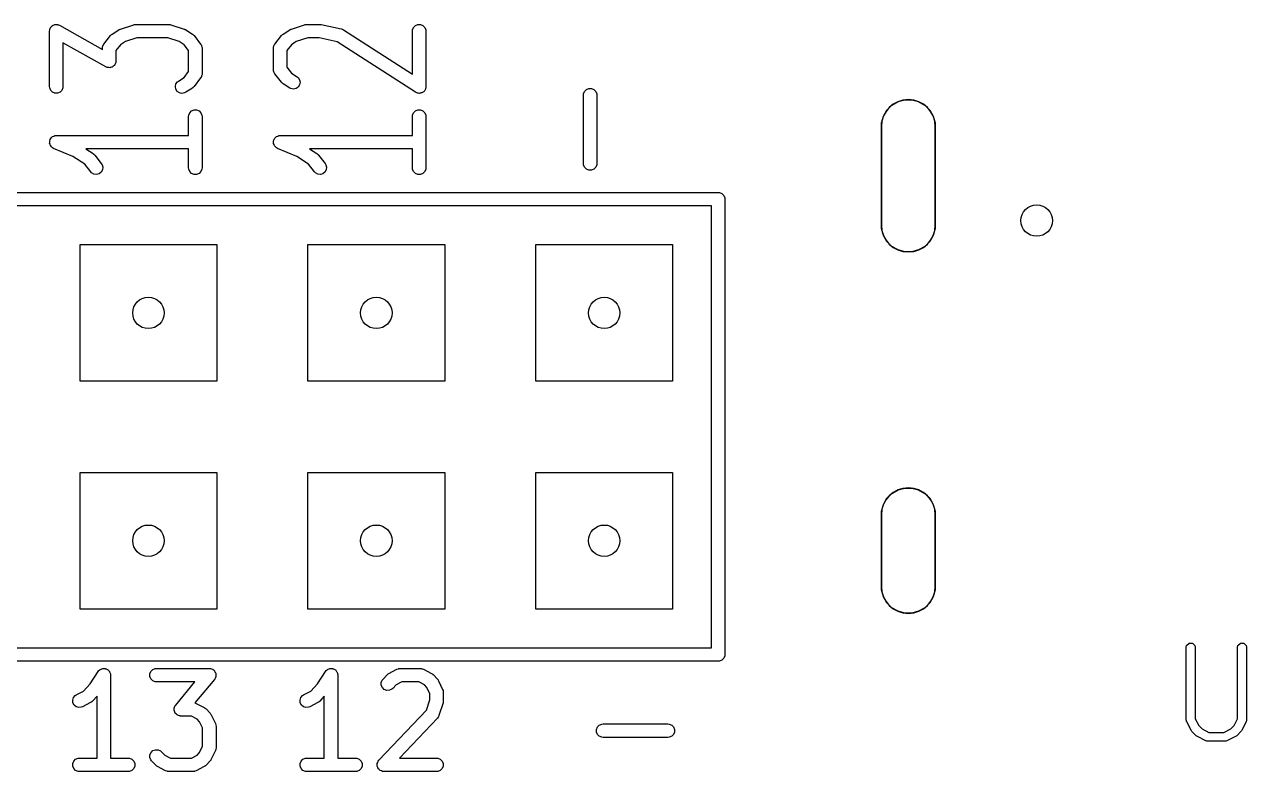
# Model space of a CAD drawing. Extents: x 0.22 to 2.57, y 0.23 to 2.1.
# Drawn here: x 1.474 to 2.01, y 0.231 to 0.559 of the extents above; entities that cross this region are included whole.
import ezdxf

# ---------------------------------------------------------------- set-up
doc = ezdxf.new("R2010")
doc.units = 0
doc.header["$MEASUREMENT"] = 0
doc.layers.add('BLACK', color=7, linetype='CONTINUOUS')

msp = doc.modelspace()

# ---------------------------------------------------------------- linework, layer by layer
at = {"layer": 'BLACK', "linetype": 'CONTINUOUS'}
for p, q in [((1.48568, 0.55755), (1.486, 0.5578)), ((1.486, 0.5578), (1.48628, 0.55808)), ((1.48628, 0.55808), (1.48645, 0.55815)), ((1.48645, 0.55815), (1.48659, 0.55826)), ((1.48659, 0.55826), (1.48698, 0.55837)), ((1.48698, 0.55837), (1.48735, 0.55852)), ((1.48735, 0.55852), (1.48753, 0.55852)), ((1.48753, 0.55852), (1.4877, 0.55857)), ((1.4877, 0.55857), (1.4881, 0.55852)), ((1.4881, 0.55852), (1.4885, 0.55852)), ((1.4885, 0.55852), (1.48866, 0.55846)), ((1.48866, 0.55846), (1.48884, 0.55843)), ((1.48884, 0.55843), (1.48937, 0.5582)), ((1.48937, 0.5582), (1.50822, 0.54756)), ((1.51607, 0.55656), (1.52189, 0.55844)), ((1.52189, 0.55844), (1.52214, 0.5585)), ((1.52214, 0.5585), (1.52222, 0.55852)), ((1.52222, 0.55852), (1.52233, 0.55854)), ((1.52233, 0.55854), (1.52245, 0.55856)), ((1.52245, 0.55856), (1.52253, 0.55856)), ((1.52253, 0.55856), (1.52279, 0.55858)), ((1.52279, 0.55858), (1.53732, 0.55858)), ((1.53732, 0.55858), (1.53759, 0.55856)), ((1.53759, 0.55856), (1.53766, 0.55856)), ((1.53766, 0.55856), (1.53778, 0.55854)), ((1.53778, 0.55854), (1.5379, 0.55852)), ((1.5379, 0.55852), (1.53797, 0.5585)), ((1.53797, 0.5585), (1.53823, 0.55844)), ((1.53823, 0.55844), (1.54404, 0.55656)), ((1.59107, 0.55656), (1.59688, 0.55844)), ((1.59688, 0.55844), (1.59714, 0.5585)), ((1.59714, 0.5585), (1.59721, 0.55852)), ((1.59721, 0.55852), (1.59733, 0.55854)), ((1.59733, 0.55854), (1.59745, 0.55856)), ((1.59745, 0.55856), (1.59753, 0.55856)), ((1.59753, 0.55856), (1.59779, 0.55858)), ((1.59779, 0.55858), (1.6036, 0.55858)), ((1.6036, 0.55858), (1.60363, 0.55858)), ((1.60363, 0.55858), (1.60365, 0.55858)), ((1.60365, 0.55858), (1.60391, 0.55855)), ((1.60391, 0.55855), (1.60418, 0.55852)), ((1.60418, 0.55852), (1.60419, 0.55852)), ((1.60419, 0.55852), (1.60422, 0.55852)), ((1.60422, 0.55852), (1.61294, 0.55664)), ((1.64473, 0.55727), (1.64555, 0.55808)), ((1.64555, 0.55808), (1.64661, 0.55852)), ((1.64661, 0.55852), (1.64777, 0.55852)), ((1.64777, 0.55852), (1.64883, 0.55808)), ((1.64883, 0.55808), (1.64964, 0.55727)), ((1.48497, 0.55563), (1.48503, 0.5562)), ((1.48497, 0.53126), (1.48497, 0.55563)), ((1.48503, 0.5562), (1.48509, 0.55637)), ((1.48509, 0.55637), (1.48512, 0.55655)), ((1.48512, 0.55655), (1.48531, 0.5569)), ((1.48531, 0.5569), (1.48547, 0.55727)), ((1.48547, 0.55727), (1.48559, 0.5574)), ((1.48559, 0.5574), (1.48568, 0.55755)), ((1.50883, 0.54994), (1.51174, 0.55369)), ((1.51174, 0.55369), (1.51198, 0.55394)), ((1.51198, 0.55394), (1.51202, 0.554)), ((1.51202, 0.554), (1.51208, 0.55405)), ((1.51208, 0.55405), (1.51214, 0.55411)), ((1.51214, 0.55411), (1.5122, 0.55415)), ((1.5122, 0.55415), (1.51247, 0.55436)), ((1.51247, 0.55436), (1.51538, 0.55624)), ((1.51538, 0.55624), (1.5155, 0.5563)), ((1.5155, 0.5563), (1.51554, 0.55633)), ((1.51554, 0.55633), (1.51572, 0.55641)), ((1.51572, 0.55641), (1.51589, 0.5565)), ((1.51589, 0.5565), (1.51595, 0.55651)), ((1.51595, 0.55651), (1.51607, 0.55656)), ((1.52326, 0.55268), (1.51826, 0.55106)), ((1.53686, 0.55268), (1.52326, 0.55268)), ((1.54186, 0.55106), (1.53686, 0.55268)), ((1.54404, 0.55656), (1.54417, 0.55651)), ((1.54417, 0.55651), (1.54422, 0.5565)), ((1.54422, 0.5565), (1.54439, 0.55641)), ((1.54439, 0.55641), (1.54457, 0.55633)), ((1.54457, 0.55633), (1.54461, 0.5563)), ((1.54461, 0.5563), (1.54473, 0.55624)), ((1.54473, 0.55624), (1.54764, 0.55436)), ((1.54764, 0.55436), (1.54791, 0.55415)), ((1.54791, 0.55415), (1.54798, 0.55411)), ((1.54798, 0.55411), (1.54803, 0.55405)), ((1.54803, 0.55405), (1.54809, 0.554)), ((1.54809, 0.554), (1.54814, 0.55394)), ((1.54814, 0.55394), (1.54837, 0.55369)), ((1.54837, 0.55369), (1.55128, 0.54994)), ((1.58383, 0.54994), (1.58674, 0.55369)), ((1.58674, 0.55369), (1.58698, 0.55394)), ((1.58698, 0.55394), (1.58702, 0.554)), ((1.58702, 0.554), (1.58708, 0.55405)), ((1.58708, 0.55405), (1.58714, 0.55411)), ((1.58714, 0.55411), (1.5872, 0.55415)), ((1.5872, 0.55415), (1.58747, 0.55436)), ((1.58747, 0.55436), (1.59038, 0.55624)), ((1.59038, 0.55624), (1.5905, 0.5563)), ((1.5905, 0.5563), (1.59054, 0.55633)), ((1.59054, 0.55633), (1.59072, 0.55641)), ((1.59072, 0.55641), (1.59089, 0.5565)), ((1.59089, 0.5565), (1.59095, 0.55651)), ((1.59095, 0.55651), (1.59107, 0.55656)), ((1.59825, 0.55268), (1.59325, 0.55106)), ((1.60329, 0.55268), (1.59825, 0.55268)), ((1.61117, 0.55098), (1.60329, 0.55268)), ((1.61294, 0.55664), (1.61335, 0.55651)), ((1.61335, 0.55651), (1.6134, 0.5565)), ((1.6134, 0.5565), (1.61345, 0.55648)), ((1.61345, 0.55648), (1.61349, 0.55646)), ((1.61349, 0.55646), (1.61354, 0.55643)), ((1.61354, 0.55643), (1.61392, 0.55624)), ((1.61392, 0.55624), (1.64424, 0.53668)), ((1.64424, 0.55563), (1.64429, 0.5562)), ((1.64424, 0.53668), (1.64424, 0.55563)), ((1.64429, 0.5562), (1.64473, 0.55727)), ((1.64964, 0.55727), (1.65009, 0.5562)), ((1.65009, 0.5562), (1.65014, 0.55563)), ((1.65014, 0.55563), (1.65014, 0.53126)), ((1.50972, 0.53993), (1.49087, 0.55057)), ((1.49087, 0.55057), (1.49087, 0.53126)), ((1.50822, 0.54834), (1.50824, 0.54841)), ((1.50823, 0.54828), (1.50822, 0.54834)), ((1.50822, 0.54813), (1.50823, 0.54828)), ((1.50822, 0.54756), (1.50822, 0.54813)), ((1.50824, 0.54841), (1.50827, 0.54871)), ((1.50827, 0.54871), (1.50842, 0.54907)), ((1.50842, 0.54907), (1.50853, 0.54945)), ((1.50853, 0.54945), (1.50868, 0.5497)), ((1.50868, 0.5497), (1.50871, 0.54977)), ((1.50871, 0.54977), (1.50875, 0.54981)), ((1.50875, 0.54981), (1.50883, 0.54994)), ((1.5161, 0.54967), (1.51412, 0.54712)), ((1.51412, 0.54712), (1.51412, 0.54251)), ((1.51826, 0.55106), (1.5161, 0.54967)), ((1.54401, 0.54967), (1.54186, 0.55106)), ((1.54599, 0.54712), (1.54401, 0.54967)), ((1.54599, 0.53789), (1.54599, 0.54712)), ((1.55128, 0.54994), (1.55136, 0.54981)), ((1.55136, 0.54981), (1.5514, 0.54977)), ((1.5514, 0.54977), (1.55143, 0.5497)), ((1.55143, 0.5497), (1.55159, 0.54945)), ((1.55159, 0.54945), (1.55169, 0.54907)), ((1.55169, 0.54907), (1.55184, 0.54871)), ((1.55184, 0.54871), (1.55187, 0.54841)), ((1.55187, 0.54841), (1.55189, 0.54834)), ((1.55189, 0.54834), (1.55188, 0.54828)), ((1.55188, 0.54828), (1.5519, 0.54813)), ((1.5519, 0.54813), (1.5519, 0.53688)), ((1.58321, 0.54813), (1.58323, 0.54828)), ((1.58321, 0.53876), (1.58321, 0.54813)), ((1.58322, 0.54834), (1.58324, 0.54841)), ((1.58323, 0.54828), (1.58322, 0.54834)), ((1.58324, 0.54841), (1.58327, 0.54871)), ((1.58327, 0.54871), (1.58342, 0.54907)), ((1.58342, 0.54907), (1.58352, 0.54945)), ((1.58352, 0.54945), (1.58368, 0.5497)), ((1.58368, 0.5497), (1.58371, 0.54977)), ((1.58371, 0.54977), (1.58375, 0.54981)), ((1.58375, 0.54981), (1.58383, 0.54994)), ((1.5911, 0.54967), (1.58912, 0.54712)), ((1.58912, 0.54712), (1.58912, 0.53977)), ((1.59325, 0.55106), (1.5911, 0.54967)), ((1.64559, 0.52878), (1.61117, 0.55098)), ((1.514, 0.54176), (1.51397, 0.54158)), ((1.51406, 0.54193), (1.514, 0.54176)), ((1.51412, 0.54251), (1.51406, 0.54193)), ((1.51025, 0.5397), (1.50972, 0.53993)), ((1.51043, 0.53968), (1.51025, 0.5397)), ((1.51059, 0.53961), (1.51043, 0.53968)), ((1.51099, 0.53961), (1.51059, 0.53961)), ((1.51139, 0.53956), (1.51099, 0.53961)), ((1.51156, 0.53961), (1.51139, 0.53956)), ((1.51174, 0.53961), (1.51156, 0.53961)), ((1.51211, 0.53976), (1.51174, 0.53961)), ((1.5125, 0.53987), (1.51211, 0.53976)), ((1.51264, 0.53998), (1.5125, 0.53987)), ((1.51281, 0.54005), (1.51264, 0.53998)), ((1.51309, 0.54033), (1.51281, 0.54005)), ((1.51341, 0.54058), (1.51309, 0.54033)), ((1.5135, 0.54074), (1.51341, 0.54058)), ((1.51362, 0.54086), (1.5135, 0.54074)), ((1.51378, 0.54123), (1.51362, 0.54086)), ((1.51397, 0.54158), (1.51378, 0.54123)), ((1.54401, 0.53534), (1.54599, 0.53789)), ((1.55184, 0.53631), (1.55169, 0.53594)), ((1.55187, 0.5366), (1.55184, 0.53631)), ((1.55189, 0.53667), (1.55187, 0.5366)), ((1.5519, 0.53688), (1.55188, 0.53673)), ((1.55188, 0.53673), (1.55189, 0.53667)), ((1.58323, 0.53861), (1.58321, 0.53876)), ((1.58322, 0.53855), (1.58323, 0.53861)), ((1.58324, 0.53847), (1.58322, 0.53855)), ((1.58327, 0.53818), (1.58324, 0.53847)), ((1.58342, 0.53782), (1.58327, 0.53818)), ((1.58352, 0.53744), (1.58342, 0.53782)), ((1.58368, 0.53719), (1.58352, 0.53744)), ((1.58371, 0.53712), (1.58368, 0.53719)), ((1.58375, 0.53707), (1.58371, 0.53712)), ((1.58383, 0.53695), (1.58375, 0.53707)), ((1.58674, 0.5332), (1.58383, 0.53695)), ((1.58912, 0.53977), (1.5911, 0.53721)), ((1.5911, 0.53721), (1.59358, 0.53561)), ((1.48503, 0.53068), (1.48497, 0.53126)), ((1.49087, 0.53126), (1.49082, 0.53068)), ((1.54018, 0.5313), (1.54042, 0.53243)), ((1.54039, 0.53017), (1.54018, 0.5313)), ((1.54042, 0.53243), (1.54108, 0.53338)), ((1.54108, 0.53338), (1.54153, 0.53374)), ((1.54153, 0.53374), (1.54401, 0.53534)), ((1.54798, 0.5309), (1.54791, 0.53087)), ((1.54803, 0.53096), (1.54798, 0.5309)), ((1.54809, 0.53101), (1.54803, 0.53096)), ((1.54814, 0.53107), (1.54809, 0.53101)), ((1.54837, 0.53132), (1.54814, 0.53107)), ((1.55128, 0.53507), (1.54837, 0.53132)), ((1.55136, 0.5352), (1.55128, 0.53507)), ((1.5514, 0.53524), (1.55136, 0.5352)), ((1.55143, 0.53531), (1.5514, 0.53524)), ((1.55159, 0.53556), (1.55143, 0.53531)), ((1.55169, 0.53594), (1.55159, 0.53556)), ((1.58698, 0.53295), (1.58674, 0.5332)), ((1.58702, 0.53289), (1.58698, 0.53295)), ((1.58708, 0.53284), (1.58702, 0.53289)), ((1.58714, 0.53278), (1.58708, 0.53284)), ((1.5872, 0.53274), (1.58714, 0.53278)), ((1.58747, 0.53253), (1.5872, 0.53274)), ((1.59038, 0.53065), (1.58747, 0.53253)), ((1.5941, 0.53108), (1.59315, 0.53042)), ((1.59358, 0.53561), (1.59403, 0.53525)), ((1.59403, 0.53525), (1.59469, 0.53431)), ((1.59472, 0.53205), (1.5941, 0.53108)), ((1.59469, 0.53431), (1.59493, 0.53318)), ((1.59493, 0.53318), (1.59472, 0.53205)), ((1.65014, 0.53126), (1.65009, 0.53068)), ((1.48547, 0.52962), (1.48503, 0.53068)), ((1.48628, 0.5288), (1.48547, 0.52962)), ((1.48735, 0.52836), (1.48628, 0.5288)), ((1.4885, 0.52836), (1.48735, 0.52836)), ((1.48956, 0.5288), (1.4885, 0.52836)), ((1.49038, 0.52962), (1.48956, 0.5288)), ((1.49082, 0.53068), (1.49038, 0.52962)), ((1.54101, 0.5292), (1.54039, 0.53017)), ((1.54196, 0.52855), (1.54101, 0.5292)), ((1.54309, 0.5283), (1.54196, 0.52855)), ((1.54422, 0.52851), (1.54309, 0.5283)), ((1.54473, 0.52878), (1.54422, 0.52851)), ((1.54764, 0.53065), (1.54473, 0.52878)), ((1.54791, 0.53087), (1.54764, 0.53065)), ((1.59089, 0.53039), (1.59038, 0.53065)), ((1.59203, 0.53018), (1.59089, 0.53039)), ((1.59315, 0.53042), (1.59203, 0.53018)), ((1.6461, 0.52851), (1.64559, 0.52878)), ((1.64637, 0.52846), (1.6461, 0.52851)), ((1.64661, 0.52836), (1.64637, 0.52846)), ((1.64693, 0.52836), (1.64661, 0.52836)), ((1.64724, 0.5283), (1.64693, 0.52836)), ((1.6475, 0.52836), (1.64724, 0.5283)), ((1.64777, 0.52836), (1.6475, 0.52836)), ((1.64806, 0.52848), (1.64777, 0.52836)), ((1.64836, 0.52855), (1.64806, 0.52848)), ((1.64858, 0.5287), (1.64836, 0.52855)), ((1.64883, 0.5288), (1.64858, 0.5287)), ((1.64905, 0.52902), (1.64883, 0.5288)), ((1.64931, 0.5292), (1.64905, 0.52902)), ((1.64946, 0.52943), (1.64931, 0.5292)), ((1.64964, 0.52962), (1.64946, 0.52943)), ((1.64977, 0.52991), (1.64964, 0.52962)), ((1.64994, 0.53017), (1.64977, 0.52991)), ((1.64998, 0.53043), (1.64994, 0.53017)), ((1.65009, 0.53068), (1.64998, 0.53043)), ((1.71923, 0.52751), (1.71929, 0.52808)), ((1.71923, 0.49751), (1.71923, 0.52751)), ((1.71929, 0.52808), (1.71973, 0.52915)), ((1.71973, 0.52915), (1.72055, 0.52996)), ((1.72055, 0.52996), (1.72161, 0.5304)), ((1.72161, 0.5304), (1.72276, 0.5304)), ((1.72276, 0.5304), (1.72383, 0.52996)), ((1.72383, 0.52996), (1.72464, 0.52915)), ((1.72464, 0.52915), (1.72508, 0.52808)), ((1.72508, 0.52808), (1.72514, 0.52751)), ((1.72514, 0.52751), (1.72514, 0.49751)), ((1.54649, 0.51977), (1.5473, 0.52059)), ((1.5473, 0.52059), (1.54837, 0.52103)), ((1.54837, 0.52103), (1.54952, 0.52103)), ((1.54952, 0.52103), (1.55059, 0.52059)), ((1.55059, 0.52059), (1.5514, 0.51977)), ((1.64473, 0.51977), (1.64555, 0.52059)), ((1.64555, 0.52059), (1.64661, 0.52103)), ((1.64661, 0.52103), (1.64777, 0.52103)), ((1.64777, 0.52103), (1.64883, 0.52059)), ((1.64883, 0.52059), (1.64964, 0.51977)), ((1.8509, 0.5183), (1.85244, 0.52097)), ((1.85244, 0.52097), (1.85462, 0.52315)), ((1.85462, 0.52315), (1.85729, 0.52469)), ((1.85729, 0.52469), (1.86027, 0.52549)), ((1.86027, 0.52549), (1.86335, 0.52549)), ((1.86335, 0.52549), (1.86633, 0.52469)), ((1.86633, 0.52469), (1.869, 0.52315)), ((1.869, 0.52315), (1.87118, 0.52097)), ((1.87118, 0.52097), (1.87272, 0.5183)), ((1.54599, 0.51813), (1.54605, 0.51871)), ((1.54599, 0.50984), (1.54599, 0.51813)), ((1.54605, 0.51871), (1.54649, 0.51977)), ((1.5514, 0.51977), (1.55184, 0.51871)), ((1.55184, 0.51871), (1.5519, 0.51813)), ((1.5519, 0.51813), (1.5519, 0.49564)), ((1.64424, 0.51813), (1.64429, 0.51871)), ((1.64424, 0.50984), (1.64424, 0.51813)), ((1.64429, 0.51871), (1.64473, 0.51977)), ((1.64964, 0.51977), (1.65009, 0.51871)), ((1.65009, 0.51871), (1.65014, 0.51813)), ((1.65014, 0.51813), (1.65014, 0.49564)), ((1.85, 0.51378), (1.8501, 0.51532)), ((1.8501, 0.51532), (1.8509, 0.5183)), ((1.87272, 0.5183), (1.87352, 0.51532)), ((1.87352, 0.51532), (1.87362, 0.51378)), ((1.48631, 0.50936), (1.48683, 0.50957)), ((1.48683, 0.50957), (1.48735, 0.50978)), ((1.48735, 0.50978), (1.48737, 0.50978)), ((1.48737, 0.50978), (1.48738, 0.50979)), ((1.48738, 0.50979), (1.48742, 0.50979)), ((1.48742, 0.50979), (1.48792, 0.50984)), ((1.48792, 0.50984), (1.54599, 0.50984)), ((1.58456, 0.50936), (1.58508, 0.50957)), ((1.58508, 0.50957), (1.58559, 0.50978)), ((1.58559, 0.50978), (1.58562, 0.50978)), ((1.58562, 0.50978), (1.58563, 0.50979)), ((1.58563, 0.50979), (1.58566, 0.50979)), ((1.58566, 0.50979), (1.58617, 0.50984)), ((1.58617, 0.50984), (1.64424, 0.50984)), ((1.85, 0.47047), (1.85, 0.51378)), ((1.85, 0.51378), (1.85, 0.47047)), ((1.87362, 0.51378), (1.87362, 0.47047)), ((1.87362, 0.47047), (1.87362, 0.51378)), ((1.48502, 0.50635), (1.48503, 0.5069)), ((1.48503, 0.50633), (1.48502, 0.50635)), ((1.48503, 0.5075), (1.48525, 0.50801)), ((1.48503, 0.50748), (1.48503, 0.5075)), ((1.48503, 0.50746), (1.48503, 0.50748)), ((1.48503, 0.5069), (1.48503, 0.50746)), ((1.48503, 0.50631), (1.48503, 0.50633)), ((1.48524, 0.50579), (1.48503, 0.50631)), ((1.48544, 0.50528), (1.48524, 0.50579)), ((1.48525, 0.50801), (1.48547, 0.50853)), ((1.48546, 0.50526), (1.48544, 0.50528)), ((1.48547, 0.50524), (1.48546, 0.50526)), ((1.48547, 0.50853), (1.48548, 0.50854)), ((1.48586, 0.50485), (1.48547, 0.50524)), ((1.48548, 0.50854), (1.48549, 0.50856)), ((1.48549, 0.50856), (1.48589, 0.50895)), ((1.48625, 0.50445), (1.48586, 0.50485)), ((1.48589, 0.50895), (1.48628, 0.50934)), ((1.48627, 0.50444), (1.48625, 0.50445)), ((1.48628, 0.50443), (1.48627, 0.50444)), ((1.48628, 0.50934), (1.4863, 0.50935)), ((1.48631, 0.50442), (1.48628, 0.50443)), ((1.4863, 0.50935), (1.48631, 0.50936)), ((1.48675, 0.50417), (1.48631, 0.50442)), ((1.49525, 0.50052), (1.48675, 0.50417)), ((1.58326, 0.50635), (1.58327, 0.5069)), ((1.58327, 0.50633), (1.58326, 0.50635)), ((1.58327, 0.50746), (1.58328, 0.50748)), ((1.58327, 0.5069), (1.58327, 0.50746)), ((1.58327, 0.50631), (1.58327, 0.50633)), ((1.58348, 0.50579), (1.58327, 0.50631)), ((1.58328, 0.5075), (1.5835, 0.50801)), ((1.58328, 0.50748), (1.58328, 0.5075)), ((1.58369, 0.50528), (1.58348, 0.50579)), ((1.5835, 0.50801), (1.58371, 0.50853)), ((1.5837, 0.50526), (1.58369, 0.50528)), ((1.58371, 0.50524), (1.5837, 0.50526)), ((1.58371, 0.50853), (1.58373, 0.50854)), ((1.5841, 0.50485), (1.58371, 0.50524)), ((1.58373, 0.50856), (1.58413, 0.50895)), ((1.58373, 0.50854), (1.58373, 0.50856)), ((1.58449, 0.50445), (1.5841, 0.50485)), ((1.58413, 0.50895), (1.58453, 0.50934)), ((1.58452, 0.50444), (1.58449, 0.50445)), ((1.58453, 0.50443), (1.58452, 0.50444)), ((1.58453, 0.50934), (1.58454, 0.50935)), ((1.58456, 0.50442), (1.58453, 0.50443)), ((1.58454, 0.50935), (1.58456, 0.50936)), ((1.585, 0.50417), (1.58456, 0.50442)), ((1.59349, 0.50052), (1.585, 0.50417)), ((1.50043, 0.49718), (1.49525, 0.50052)), ((1.54599, 0.50393), (1.50085, 0.50393)), ((1.50085, 0.50393), (1.50405, 0.50187)), ((1.50405, 0.50187), (1.50432, 0.50165)), ((1.50432, 0.50165), (1.50439, 0.50162)), ((1.50439, 0.50162), (1.50444, 0.50156)), ((1.50444, 0.50156), (1.5045, 0.50151)), ((1.5045, 0.50151), (1.50455, 0.50145)), ((1.50455, 0.50145), (1.50478, 0.50119)), ((1.50478, 0.50119), (1.50769, 0.49745)), ((1.54599, 0.49564), (1.54599, 0.50393)), ((1.59867, 0.49718), (1.59349, 0.50052)), ((1.64424, 0.50393), (1.5991, 0.50393)), ((1.5991, 0.50393), (1.6023, 0.50187)), ((1.6023, 0.50187), (1.60257, 0.50165)), ((1.60257, 0.50165), (1.60263, 0.50162)), ((1.60263, 0.50162), (1.60269, 0.50156)), ((1.60269, 0.50156), (1.60275, 0.50151)), ((1.60275, 0.50151), (1.60279, 0.50145)), ((1.60279, 0.50145), (1.60303, 0.50119)), ((1.60303, 0.50119), (1.60594, 0.49745)), ((1.64424, 0.49564), (1.64424, 0.50393)), ((1.50302, 0.49383), (1.50043, 0.49718)), ((1.50342, 0.49341), (1.50302, 0.49383)), ((1.50442, 0.49284), (1.50342, 0.49341)), ((1.50759, 0.4937), (1.50668, 0.49299)), ((1.50816, 0.4947), (1.50759, 0.4937)), ((1.50769, 0.49745), (1.508, 0.49695)), ((1.508, 0.49695), (1.5083, 0.49584)), ((1.5083, 0.49584), (1.50816, 0.4947)), ((1.54605, 0.49506), (1.54599, 0.49564)), ((1.54649, 0.494), (1.54605, 0.49506)), ((1.5473, 0.49318), (1.54649, 0.494)), ((1.5514, 0.494), (1.55059, 0.49318)), ((1.55184, 0.49506), (1.5514, 0.494)), ((1.5519, 0.49564), (1.55184, 0.49506)), ((1.60127, 0.49383), (1.59867, 0.49718)), ((1.60167, 0.49341), (1.60127, 0.49383)), ((1.60267, 0.49284), (1.60167, 0.49341)), ((1.60583, 0.4937), (1.60492, 0.49299)), ((1.6064, 0.4947), (1.60583, 0.4937)), ((1.60594, 0.49745), (1.60624, 0.49695)), ((1.60624, 0.49695), (1.60655, 0.49584)), ((1.60655, 0.49584), (1.6064, 0.4947)), ((1.64429, 0.49506), (1.64424, 0.49564)), ((1.64473, 0.494), (1.64429, 0.49506)), ((1.64555, 0.49318), (1.64473, 0.494)), ((1.64964, 0.494), (1.64883, 0.49318)), ((1.65009, 0.49506), (1.64964, 0.494)), ((1.65014, 0.49564), (1.65009, 0.49506)), ((1.71929, 0.49693), (1.71923, 0.49751)), ((1.71973, 0.49587), (1.71929, 0.49693)), ((1.72055, 0.49506), (1.71973, 0.49587)), ((1.72161, 0.49462), (1.72055, 0.49506)), ((1.72276, 0.49462), (1.72161, 0.49462)), ((1.72383, 0.49506), (1.72276, 0.49462)), ((1.72464, 0.49587), (1.72383, 0.49506)), ((1.72508, 0.49693), (1.72464, 0.49587)), ((1.72514, 0.49751), (1.72508, 0.49693)), ((1.50556, 0.49269), (1.50442, 0.49284)), ((1.50668, 0.49299), (1.50556, 0.49269)), ((1.54837, 0.49274), (1.5473, 0.49318)), ((1.54952, 0.49274), (1.54837, 0.49274)), ((1.55059, 0.49318), (1.54952, 0.49274)), ((1.60381, 0.49269), (1.60267, 0.49284)), ((1.60492, 0.49299), (1.60381, 0.49269)), ((1.64661, 0.49274), (1.64555, 0.49318)), ((1.64777, 0.49274), (1.64661, 0.49274)), ((1.64883, 0.49318), (1.64777, 0.49274)), ((0.57835, 0.48484), (1.77835, 0.48484)), ((1.77835, 0.48484), (1.77892, 0.48479)), ((1.77892, 0.48479), (1.77999, 0.48434)), ((1.77999, 0.48434), (1.7808, 0.48353)), ((1.7808, 0.48353), (1.78124, 0.48247)), ((1.77539, 0.47894), (0.5813, 0.47894)), ((1.77539, 0.28484), (1.77539, 0.47894)), ((1.78124, 0.48247), (1.7813, 0.48189)), ((1.7813, 0.48189), (1.7813, 0.28189)), ((1.8501, 0.46893), (1.85, 0.47047)), ((1.8509, 0.46595), (1.8501, 0.46893)), ((1.87352, 0.46893), (1.87272, 0.46595)), ((1.87362, 0.47047), (1.87352, 0.46893)), ((1.49835, 0.40189), (1.49835, 0.46189)), ((1.49835, 0.46189), (1.55835, 0.46189)), ((1.55835, 0.46189), (1.55835, 0.40189)), ((1.59835, 0.40189), (1.59835, 0.46189)), ((1.59835, 0.46189), (1.65835, 0.46189)), ((1.65835, 0.46189), (1.65835, 0.40189)), ((1.69835, 0.40189), (1.69835, 0.46189)), ((1.69835, 0.46189), (1.75835, 0.46189)), ((1.75835, 0.46189), (1.75835, 0.40189)), ((1.85244, 0.46328), (1.8509, 0.46595)), ((1.85462, 0.4611), (1.85244, 0.46328)), ((1.87118, 0.46328), (1.869, 0.4611)), ((1.87272, 0.46595), (1.87118, 0.46328)), ((1.85729, 0.45956), (1.85462, 0.4611)), ((1.86027, 0.45876), (1.85729, 0.45956)), ((1.86335, 0.45876), (1.86027, 0.45876)), ((1.86633, 0.45956), (1.86335, 0.45876)), ((1.869, 0.4611), (1.86633, 0.45956)), ((1.55835, 0.40189), (1.49835, 0.40189)), ((1.65835, 0.40189), (1.59835, 0.40189)), ((1.75835, 0.40189), (1.69835, 0.40189)), ((1.49835, 0.30189), (1.49835, 0.36189)), ((1.49835, 0.36189), (1.55835, 0.36189)), ((1.55835, 0.36189), (1.55835, 0.30189)), ((1.59835, 0.30189), (1.59835, 0.36189)), ((1.59835, 0.36189), (1.65835, 0.36189)), ((1.65835, 0.36189), (1.65835, 0.30189)), ((1.69835, 0.30189), (1.69835, 0.36189)), ((1.69835, 0.36189), (1.75835, 0.36189)), ((1.75835, 0.36189), (1.75835, 0.30189)), ((1.85462, 0.35268), (1.85729, 0.35422)), ((1.85729, 0.35422), (1.86027, 0.35502)), ((1.86027, 0.35502), (1.86335, 0.35502)), ((1.86335, 0.35502), (1.86633, 0.35422)), ((1.86633, 0.35422), (1.869, 0.35268)), ((1.8509, 0.34783), (1.85244, 0.3505)), ((1.85244, 0.3505), (1.85462, 0.35268)), ((1.869, 0.35268), (1.87118, 0.3505)), ((1.87118, 0.3505), (1.87272, 0.34783)), ((1.85, 0.34331), (1.8501, 0.34485)), ((1.85, 0.31181), (1.85, 0.34331)), ((1.85, 0.34331), (1.85, 0.31181)), ((1.8501, 0.34485), (1.8509, 0.34783)), ((1.87272, 0.34783), (1.87352, 0.34485)), ((1.87352, 0.34485), (1.87362, 0.34331)), ((1.87362, 0.34331), (1.87362, 0.31181)), ((1.87362, 0.31181), (1.87362, 0.34331)), ((1.8501, 0.31027), (1.85, 0.31181)), ((1.87362, 0.31181), (1.87352, 0.31027)), ((1.8509, 0.30729), (1.8501, 0.31027)), ((1.85244, 0.30462), (1.8509, 0.30729)), ((1.87272, 0.30729), (1.87118, 0.30462)), ((1.87352, 0.31027), (1.87272, 0.30729)), ((1.55835, 0.30189), (1.49835, 0.30189)), ((1.65835, 0.30189), (1.59835, 0.30189)), ((1.75835, 0.30189), (1.69835, 0.30189)), ((1.85462, 0.30244), (1.85244, 0.30462)), ((1.85729, 0.3009), (1.85462, 0.30244)), ((1.86027, 0.3001), (1.85729, 0.3009)), ((1.86633, 0.3009), (1.86335, 0.3001)), ((1.869, 0.30244), (1.86633, 0.3009)), ((1.87118, 0.30462), (1.869, 0.30244)), ((1.86335, 0.3001), (1.86027, 0.3001)), ((0.5813, 0.28484), (1.77539, 0.28484)), ((1.98378, 0.28514), (1.98393, 0.28589)), ((1.98378, 0.25327), (1.98378, 0.28514)), ((1.98393, 0.28589), (1.985, 0.28696)), ((1.985, 0.28696), (1.98651, 0.28696)), ((1.98651, 0.28696), (1.98757, 0.28589)), ((1.98757, 0.28589), (1.98772, 0.28514)), ((1.98772, 0.28514), (1.98772, 0.25373)), ((2.00628, 0.28514), (2.00643, 0.28589)), ((2.00628, 0.25373), (2.00628, 0.28514)), ((2.00643, 0.28589), (2.0075, 0.28696)), ((2.0075, 0.28696), (2.009, 0.28696)), ((2.009, 0.28696), (2.01007, 0.28589)), ((2.01007, 0.28589), (2.01022, 0.28514)), ((2.01022, 0.28514), (2.01022, 0.25327)), ((1.77835, 0.27894), (0.57835, 0.27894)), ((1.77892, 0.27899), (1.77835, 0.27894)), ((1.77999, 0.27943), (1.77892, 0.27899)), ((1.7808, 0.28025), (1.77999, 0.27943)), ((1.78124, 0.28131), (1.7808, 0.28025)), ((1.7813, 0.28189), (1.78124, 0.28131)), ((1.50286, 0.26904), (1.50627, 0.27442)), ((1.50627, 0.27442), (1.5063, 0.27446)), ((1.5063, 0.27448), (1.50634, 0.27452)), ((1.5063, 0.27446), (1.5063, 0.27448)), ((1.50634, 0.27452), (1.50662, 0.27488)), ((1.50662, 0.27488), (1.50689, 0.27507)), ((1.50689, 0.27507), (1.50712, 0.2753)), ((1.50712, 0.2753), (1.50735, 0.27539)), ((1.50735, 0.27539), (1.50756, 0.27554)), ((1.50756, 0.27554), (1.50788, 0.27561)), ((1.50788, 0.27561), (1.50818, 0.27574)), ((1.50818, 0.27574), (1.50844, 0.27574)), ((1.50844, 0.27574), (1.50869, 0.27579)), ((1.50869, 0.27579), (1.50901, 0.27574)), ((1.50901, 0.27574), (1.50934, 0.27574)), ((1.50934, 0.27574), (1.50957, 0.27564)), ((1.50957, 0.27564), (1.50982, 0.2756)), ((1.50982, 0.2756), (1.5101, 0.27542)), ((1.5101, 0.27542), (1.5104, 0.2753)), ((1.5104, 0.2753), (1.51058, 0.27512)), ((1.51058, 0.27512), (1.5108, 0.27498)), ((1.5108, 0.27498), (1.51098, 0.27471)), ((1.51098, 0.27471), (1.51121, 0.27448)), ((1.51121, 0.27448), (1.51131, 0.27425)), ((1.51131, 0.27425), (1.51146, 0.27404)), ((1.51146, 0.27404), (1.51153, 0.27372)), ((1.51153, 0.27372), (1.51166, 0.27342)), ((1.52902, 0.27342), (1.52946, 0.27448)), ((1.52946, 0.27448), (1.53027, 0.2753)), ((1.53027, 0.2753), (1.53134, 0.27574)), ((1.53134, 0.27574), (1.53191, 0.27579)), ((1.53191, 0.27579), (1.55507, 0.27579)), ((1.55507, 0.27579), (1.5553, 0.27577)), ((1.5553, 0.27577), (1.55537, 0.27578)), ((1.55537, 0.27578), (1.55544, 0.27576)), ((1.55544, 0.27576), (1.55564, 0.27574)), ((1.55564, 0.27574), (1.55605, 0.27557)), ((1.55605, 0.27557), (1.55647, 0.27544)), ((1.55647, 0.27544), (1.55658, 0.27535)), ((1.55658, 0.27535), (1.55671, 0.2753)), ((1.55671, 0.2753), (1.55702, 0.27498)), ((1.55702, 0.27498), (1.55736, 0.2747)), ((1.55736, 0.2747), (1.55742, 0.27458)), ((1.55742, 0.27458), (1.55752, 0.27448)), ((1.55752, 0.27448), (1.55769, 0.27407)), ((1.55769, 0.27407), (1.5579, 0.27368)), ((1.5579, 0.27368), (1.55791, 0.27354)), ((1.55791, 0.27354), (1.55796, 0.27342)), ((1.6026, 0.26904), (1.606, 0.27442)), ((1.606, 0.27442), (1.60603, 0.27446)), ((1.60603, 0.27446), (1.60604, 0.27448)), ((1.60604, 0.27448), (1.60608, 0.27452)), ((1.60608, 0.27452), (1.60636, 0.27488)), ((1.60636, 0.27488), (1.60663, 0.27507)), ((1.60663, 0.27507), (1.60686, 0.2753)), ((1.60686, 0.2753), (1.60709, 0.27539)), ((1.60709, 0.27539), (1.6073, 0.27554)), ((1.6073, 0.27554), (1.60762, 0.27561)), ((1.60762, 0.27561), (1.60792, 0.27574)), ((1.60792, 0.27574), (1.60818, 0.27574)), ((1.60818, 0.27574), (1.60843, 0.27579)), ((1.60843, 0.27579), (1.60875, 0.27574)), ((1.60875, 0.27574), (1.60907, 0.27574)), ((1.60907, 0.27574), (1.60931, 0.27564)), ((1.60931, 0.27564), (1.60956, 0.2756)), ((1.60956, 0.2756), (1.60984, 0.27542)), ((1.60984, 0.27542), (1.61014, 0.2753)), ((1.61014, 0.2753), (1.61032, 0.27512)), ((1.61032, 0.27512), (1.61053, 0.27498)), ((1.61053, 0.27498), (1.61072, 0.27471)), ((1.61072, 0.27471), (1.61095, 0.27448)), ((1.61095, 0.27448), (1.61105, 0.27425)), ((1.61105, 0.27425), (1.6112, 0.27404)), ((1.6112, 0.27404), (1.61127, 0.27372)), ((1.61127, 0.27372), (1.61139, 0.27342)), ((1.63358, 0.27341), (1.63384, 0.27358)), ((1.63384, 0.27358), (1.6374, 0.27545)), ((1.6374, 0.27545), (1.63794, 0.27567)), ((1.63794, 0.27567), (1.63807, 0.27569)), ((1.63807, 0.27569), (1.6382, 0.27574)), ((1.6382, 0.27574), (1.63877, 0.27579)), ((1.63877, 0.27579), (1.64768, 0.27579)), ((1.64768, 0.27579), (1.64826, 0.27574)), ((1.64826, 0.27574), (1.64838, 0.27569)), ((1.64838, 0.27569), (1.64852, 0.27567)), ((1.64852, 0.27567), (1.64906, 0.27545)), ((1.64906, 0.27545), (1.65262, 0.27358)), ((1.65262, 0.27358), (1.65287, 0.27341)), ((1.49983, 0.26585), (1.50286, 0.26904)), ((1.51166, 0.27342), (1.5117, 0.27296)), ((1.5117, 0.27296), (1.51171, 0.27291)), ((1.51171, 0.27291), (1.51171, 0.27289)), ((1.51171, 0.27289), (1.51171, 0.27284)), ((1.51171, 0.27284), (1.51171, 0.23642)), ((1.52902, 0.27227), (1.52902, 0.27342)), ((1.52946, 0.2712), (1.52902, 0.27227)), ((1.53027, 0.27039), (1.52946, 0.2712)), ((1.53134, 0.26995), (1.53027, 0.27039)), ((1.53191, 0.26989), (1.53134, 0.26995)), ((1.54877, 0.26989), (1.53191, 0.26989)), ((1.54033, 0.25973), (1.54877, 0.26989)), ((1.55734, 0.27095), (1.54879, 0.26067)), ((1.55747, 0.27115), (1.55734, 0.27095)), ((1.55752, 0.2712), (1.55747, 0.27115)), ((1.55755, 0.27127), (1.55752, 0.2712)), ((1.55766, 0.27143), (1.55755, 0.27127)), ((1.55779, 0.27186), (1.55766, 0.27143)), ((1.55796, 0.27227), (1.55779, 0.27186)), ((1.55796, 0.27342), (1.55796, 0.27297)), ((1.55796, 0.27297), (1.558, 0.27253)), ((1.558, 0.27253), (1.55796, 0.2724)), ((1.55796, 0.2724), (1.55796, 0.27227)), ((1.59957, 0.26585), (1.6026, 0.26904)), ((1.61139, 0.27342), (1.61144, 0.27296)), ((1.61144, 0.27296), (1.61145, 0.27291)), ((1.61145, 0.27291), (1.61145, 0.27289)), ((1.61145, 0.27289), (1.61145, 0.27284)), ((1.61145, 0.27284), (1.61145, 0.23642)), ((1.63052, 0.26959), (1.63094, 0.27067)), ((1.63055, 0.26844), (1.63052, 0.26959)), ((1.63102, 0.26739), (1.63055, 0.26844)), ((1.63094, 0.27067), (1.63129, 0.27113)), ((1.63129, 0.27113), (1.63307, 0.273)), ((1.63307, 0.273), (1.6333, 0.2732)), ((1.6333, 0.2732), (1.63335, 0.27326)), ((1.63335, 0.27326), (1.63344, 0.27332)), ((1.63344, 0.27332), (1.63351, 0.27338)), ((1.63351, 0.27338), (1.63358, 0.27341)), ((1.63702, 0.26858), (1.63557, 0.26706)), ((1.6395, 0.26989), (1.63702, 0.26858)), ((1.64695, 0.26989), (1.6395, 0.26989)), ((1.64944, 0.26858), (1.64695, 0.26989)), ((1.65056, 0.2674), (1.64944, 0.26858)), ((1.65287, 0.27341), (1.65294, 0.27338)), ((1.65294, 0.27338), (1.65302, 0.27332)), ((1.65302, 0.27332), (1.6531, 0.27326)), ((1.6531, 0.27326), (1.65315, 0.2732)), ((1.65315, 0.2732), (1.65338, 0.273)), ((1.65338, 0.273), (1.65516, 0.27113)), ((1.65516, 0.27113), (1.65533, 0.27091)), ((1.65533, 0.27091), (1.65539, 0.27086)), ((1.65539, 0.27086), (1.65545, 0.27076)), ((1.65545, 0.27076), (1.65552, 0.27067)), ((1.65552, 0.27067), (1.65555, 0.2706)), ((1.65555, 0.2706), (1.65569, 0.27036)), ((1.65569, 0.27036), (1.65747, 0.26661)), ((1.49514, 0.2619), (1.49548, 0.263)), ((1.49548, 0.263), (1.49622, 0.26389)), ((1.49622, 0.26389), (1.4967, 0.26421)), ((1.4967, 0.26421), (1.49983, 0.26585)), ((1.50581, 0.26357), (1.50378, 0.26143)), ((1.50581, 0.23642), (1.50581, 0.26357)), ((1.59487, 0.2619), (1.59522, 0.263)), ((1.59522, 0.263), (1.59595, 0.26389)), ((1.59595, 0.26389), (1.59644, 0.26421)), ((1.59644, 0.26421), (1.59957, 0.26585)), ((1.60554, 0.26357), (1.60351, 0.26143)), ((1.60554, 0.23642), (1.60554, 0.26357)), ((1.63185, 0.2666), (1.63102, 0.26739)), ((1.63293, 0.26618), (1.63185, 0.2666)), ((1.63408, 0.26621), (1.63293, 0.26618)), ((1.63513, 0.26668), (1.63408, 0.26621)), ((1.63557, 0.26706), (1.63513, 0.26668)), ((1.65185, 0.26468), (1.65056, 0.2674)), ((1.65185, 0.26205), (1.65185, 0.26468)), ((1.65747, 0.26661), (1.65767, 0.26606)), ((1.65767, 0.26606), (1.65767, 0.26599)), ((1.65767, 0.26599), (1.6577, 0.26592)), ((1.6577, 0.26592), (1.65776, 0.26534)), ((1.65776, 0.26534), (1.65776, 0.26159)), ((1.49524, 0.26075), (1.49514, 0.2619)), ((1.49578, 0.25973), (1.49524, 0.26075)), ((1.49667, 0.259), (1.49578, 0.25973)), ((1.49777, 0.25866), (1.49667, 0.259)), ((1.49891, 0.25876), (1.49777, 0.25866)), ((1.49945, 0.25898), (1.49891, 0.25876)), ((1.50301, 0.26086), (1.49945, 0.25898)), ((1.50327, 0.26102), (1.50301, 0.26086)), ((1.50334, 0.26106), (1.50327, 0.26102)), ((1.50341, 0.26112), (1.50334, 0.26106)), ((1.50349, 0.26117), (1.50341, 0.26112)), ((1.50354, 0.26123), (1.50349, 0.26117)), ((1.50378, 0.26143), (1.50354, 0.26123)), ((1.53966, 0.25815), (1.5397, 0.25828)), ((1.5397, 0.25771), (1.53966, 0.25815)), ((1.5397, 0.25842), (1.53987, 0.25883)), ((1.5397, 0.25828), (1.5397, 0.25842)), ((1.5397, 0.25727), (1.5397, 0.25771)), ((1.53987, 0.25883), (1.54, 0.25925)), ((1.54, 0.25925), (1.54012, 0.25942)), ((1.54012, 0.25942), (1.54014, 0.25948)), ((1.54014, 0.25948), (1.5402, 0.25954)), ((1.5402, 0.25954), (1.54033, 0.25973)), ((1.54879, 0.26067), (1.54932, 0.26046)), ((1.54932, 0.26046), (1.55288, 0.25858)), ((1.55288, 0.25858), (1.55314, 0.25841)), ((1.55314, 0.25841), (1.55321, 0.25838)), ((1.55321, 0.25838), (1.55328, 0.25832)), ((1.55328, 0.25832), (1.55336, 0.25826)), ((1.55336, 0.25826), (1.55341, 0.2582)), ((1.55341, 0.2582), (1.55365, 0.258)), ((1.55365, 0.258), (1.55543, 0.25613)), ((1.59498, 0.26075), (1.59487, 0.2619)), ((1.59552, 0.25973), (1.59498, 0.26075)), ((1.5964, 0.259), (1.59552, 0.25973)), ((1.5975, 0.25866), (1.5964, 0.259)), ((1.59865, 0.25876), (1.5975, 0.25866)), ((1.59919, 0.25898), (1.59865, 0.25876)), ((1.60275, 0.26086), (1.59919, 0.25898)), ((1.60301, 0.26102), (1.60275, 0.26086)), ((1.60308, 0.26106), (1.60301, 0.26102)), ((1.60315, 0.26112), (1.60308, 0.26106)), ((1.60323, 0.26117), (1.60315, 0.26112)), ((1.60328, 0.26123), (1.60323, 0.26117)), ((1.60351, 0.26143), (1.60328, 0.26123)), ((1.62951, 0.23551), (1.65041, 0.25751)), ((1.65041, 0.25751), (1.65185, 0.26205)), ((1.65762, 0.2607), (1.65584, 0.25508)), ((1.65767, 0.26095), (1.65762, 0.2607)), ((1.6577, 0.26102), (1.65767, 0.26095)), ((1.65771, 0.26114), (1.6577, 0.26102)), ((1.65774, 0.26127), (1.65771, 0.26114)), ((1.65776, 0.26159), (1.65773, 0.26134)), ((1.65773, 0.26134), (1.65774, 0.26127)), ((1.53976, 0.25714), (1.5397, 0.25727)), ((1.53977, 0.257), (1.53976, 0.25714)), ((1.53997, 0.25661), (1.53977, 0.257)), ((1.54014, 0.2562), (1.53997, 0.25661)), ((1.54024, 0.25611), (1.54014, 0.2562)), ((1.54031, 0.25598), (1.54024, 0.25611)), ((1.54065, 0.2557), (1.54031, 0.25598)), ((1.54096, 0.25539), (1.54065, 0.2557)), ((1.54109, 0.25534), (1.54096, 0.25539)), ((1.54119, 0.25525), (1.54109, 0.25534)), ((1.54161, 0.25512), (1.54119, 0.25525)), ((1.54202, 0.25495), (1.54161, 0.25512)), ((1.54222, 0.25493), (1.54202, 0.25495)), ((1.54229, 0.25491), (1.54222, 0.25493)), ((1.54237, 0.25491), (1.54229, 0.25491)), ((1.5426, 0.25489), (1.54237, 0.25491)), ((1.54721, 0.25489), (1.5426, 0.25489)), ((1.5497, 0.25358), (1.54721, 0.25489)), ((1.55082, 0.2524), (1.5497, 0.25358)), ((1.55211, 0.24968), (1.55082, 0.2524)), ((1.55543, 0.25613), (1.5556, 0.25591)), ((1.5556, 0.25591), (1.55565, 0.25586)), ((1.55565, 0.25586), (1.55571, 0.25576)), ((1.55571, 0.25576), (1.55578, 0.25567)), ((1.55578, 0.25567), (1.55581, 0.2556)), ((1.55581, 0.2556), (1.55595, 0.25536)), ((1.55595, 0.25536), (1.55773, 0.25161)), ((1.65516, 0.25394), (1.63853, 0.23642)), ((1.65552, 0.25439), (1.65516, 0.25394)), ((1.65555, 0.25448), (1.65552, 0.25439)), ((1.65561, 0.25455), (1.65555, 0.25448)), ((1.65584, 0.25508), (1.65561, 0.25455)), ((1.9838, 0.25317), (1.98378, 0.25327)), ((1.98379, 0.25313), (1.9838, 0.25317)), ((1.98387, 0.25283), (1.98379, 0.25313)), ((1.98393, 0.25252), (1.98387, 0.25283)), ((1.98397, 0.25248), (1.98393, 0.25252)), ((1.98399, 0.25239), (1.98397, 0.25248)), ((1.98587, 0.24864), (1.98399, 0.25239)), ((1.98772, 0.25373), (1.98924, 0.25069)), ((2.00476, 0.25069), (2.00628, 0.25373)), ((2.01001, 0.25239), (2.00813, 0.24864)), ((2.01004, 0.25248), (2.01001, 0.25239)), ((2.01007, 0.25252), (2.01004, 0.25248)), ((2.01013, 0.25283), (2.01007, 0.25252)), ((2.01021, 0.25313), (2.01013, 0.25283)), ((2.01022, 0.25327), (2.0102, 0.25317)), ((2.0102, 0.25317), (2.01021, 0.25313)), ((1.55211, 0.24164), (1.55211, 0.24968)), ((1.55773, 0.25161), (1.55793, 0.25107)), ((1.55793, 0.25107), (1.55793, 0.25099)), ((1.55793, 0.25099), (1.55796, 0.25092)), ((1.55796, 0.25092), (1.55802, 0.25034)), ((1.55802, 0.25034), (1.55802, 0.24097)), ((1.72493, 0.24905), (1.72537, 0.25011)), ((1.72493, 0.24789), (1.72493, 0.24905)), ((1.72537, 0.24683), (1.72493, 0.24789)), ((1.72537, 0.25011), (1.72619, 0.25092)), ((1.72619, 0.24601), (1.72537, 0.24683)), ((1.72619, 0.25092), (1.72725, 0.25137)), ((1.72725, 0.25137), (1.72783, 0.25142)), ((1.72783, 0.25142), (1.75632, 0.25142)), ((1.75632, 0.25142), (1.7569, 0.25137)), ((1.7569, 0.25137), (1.75796, 0.25092)), ((1.75796, 0.25092), (1.75878, 0.25011)), ((1.75878, 0.24683), (1.75796, 0.24601)), ((1.75878, 0.25011), (1.75922, 0.24905)), ((1.75922, 0.24789), (1.75878, 0.24683)), ((1.75922, 0.24905), (1.75922, 0.24789)), ((1.98606, 0.24839), (1.98587, 0.24864)), ((1.98623, 0.24813), (1.98606, 0.24839)), ((1.98811, 0.24625), (1.98623, 0.24813)), ((1.98924, 0.25069), (1.99067, 0.24926)), ((1.99067, 0.24926), (1.99372, 0.24774)), ((1.99372, 0.24774), (2.00029, 0.24774)), ((2.00029, 0.24774), (2.00333, 0.24926)), ((2.00333, 0.24926), (2.00476, 0.25069)), ((2.00777, 0.24813), (2.00589, 0.24625)), ((2.00794, 0.24839), (2.00777, 0.24813)), ((2.00813, 0.24864), (2.00794, 0.24839)), ((1.55082, 0.23891), (1.55211, 0.24164)), ((1.72725, 0.24557), (1.72619, 0.24601)), ((1.72783, 0.24552), (1.72725, 0.24557)), ((1.75632, 0.24552), (1.72783, 0.24552)), ((1.7569, 0.24557), (1.75632, 0.24552)), ((1.75796, 0.24601), (1.7569, 0.24557)), ((1.98837, 0.24608), (1.98811, 0.24625)), ((1.98862, 0.24588), (1.98837, 0.24608)), ((1.99237, 0.24401), (1.98862, 0.24588)), ((1.99247, 0.24398), (1.99237, 0.24401)), ((1.9925, 0.24395), (1.99247, 0.24398)), ((1.99281, 0.24389), (1.9925, 0.24395)), ((1.99311, 0.24381), (1.99281, 0.24389)), ((1.99315, 0.24382), (1.99311, 0.24381)), ((1.99325, 0.2438), (1.99315, 0.24382)), ((2.00075, 0.2438), (1.99325, 0.2438)), ((2.00085, 0.24382), (2.00075, 0.2438)), ((2.00089, 0.24381), (2.00085, 0.24382)), ((2.00119, 0.24389), (2.00089, 0.24381)), ((2.0015, 0.24395), (2.00119, 0.24389)), ((2.00154, 0.24398), (2.0015, 0.24395)), ((2.00163, 0.24401), (2.00154, 0.24398)), ((2.00538, 0.24588), (2.00163, 0.24401)), ((2.00563, 0.24608), (2.00538, 0.24588)), ((2.00589, 0.24625), (2.00563, 0.24608)), ((1.49643, 0.23593), (1.4975, 0.23637)), ((1.4975, 0.23637), (1.49807, 0.23642)), ((1.49807, 0.23642), (1.50581, 0.23642)), ((1.51171, 0.23642), (1.51945, 0.23642)), ((1.51945, 0.23642), (1.52002, 0.23637)), ((1.52002, 0.23637), (1.52109, 0.23593)), ((1.529, 0.23672), (1.52903, 0.23787)), ((1.52942, 0.23564), (1.529, 0.23672)), ((1.52903, 0.23787), (1.5295, 0.23892)), ((1.5295, 0.23892), (1.53034, 0.23972)), ((1.53034, 0.23972), (1.53141, 0.24013)), ((1.53141, 0.24013), (1.53256, 0.2401)), ((1.53256, 0.2401), (1.53362, 0.23963)), ((1.53362, 0.23963), (1.53405, 0.23925)), ((1.53405, 0.23925), (1.5355, 0.23773)), ((1.5355, 0.23773), (1.53799, 0.23642)), ((1.53799, 0.23642), (1.54721, 0.23642)), ((1.54721, 0.23642), (1.5497, 0.23773)), ((1.5497, 0.23773), (1.55082, 0.23891)), ((1.55773, 0.2397), (1.55595, 0.23595)), ((1.55793, 0.24025), (1.55773, 0.2397)), ((1.55796, 0.24039), (1.55793, 0.24032)), ((1.55793, 0.24032), (1.55793, 0.24025)), ((1.55802, 0.24097), (1.55796, 0.24039)), ((1.59617, 0.23593), (1.59724, 0.23637)), ((1.59724, 0.23637), (1.59781, 0.23642)), ((1.59781, 0.23642), (1.60554, 0.23642)), ((1.61145, 0.23642), (1.61918, 0.23642)), ((1.61918, 0.23642), (1.61976, 0.23637)), ((1.61976, 0.23637), (1.62082, 0.23593)), ((1.63853, 0.23642), (1.6548, 0.23642)), ((1.6548, 0.23642), (1.65538, 0.23637)), ((1.65538, 0.23637), (1.65644, 0.23593)), ((1.49518, 0.23405), (1.49562, 0.23511)), ((1.49518, 0.2329), (1.49518, 0.23405)), ((1.49562, 0.23183), (1.49518, 0.2329)), ((1.49562, 0.23511), (1.49643, 0.23593)), ((1.49643, 0.23102), (1.49562, 0.23183)), ((1.4975, 0.23058), (1.49643, 0.23102)), ((1.52109, 0.23102), (1.52002, 0.23058)), ((1.52109, 0.23593), (1.5219, 0.23511)), ((1.5219, 0.23183), (1.52109, 0.23102)), ((1.5219, 0.23511), (1.52234, 0.23405)), ((1.52234, 0.2329), (1.5219, 0.23183)), ((1.52234, 0.23405), (1.52234, 0.2329)), ((1.52977, 0.23519), (1.52942, 0.23564)), ((1.53155, 0.23331), (1.52977, 0.23519)), ((1.53179, 0.23311), (1.53155, 0.23331)), ((1.53184, 0.23305), (1.53179, 0.23311)), ((1.53192, 0.233), (1.53184, 0.23305)), ((1.53199, 0.23293), (1.53192, 0.233)), ((1.53206, 0.2329), (1.53199, 0.23293)), ((1.53232, 0.23273), (1.53206, 0.2329)), ((1.53588, 0.23086), (1.53232, 0.23273)), ((1.53642, 0.23064), (1.53588, 0.23086)), ((1.53655, 0.23063), (1.53642, 0.23064)), ((1.53668, 0.23058), (1.53655, 0.23063)), ((1.54865, 0.23063), (1.54852, 0.23058)), ((1.54878, 0.23064), (1.54865, 0.23063)), ((1.54932, 0.23086), (1.54878, 0.23064)), ((1.55288, 0.23273), (1.54932, 0.23086)), ((1.55314, 0.2329), (1.55288, 0.23273)), ((1.55321, 0.23293), (1.55314, 0.2329)), ((1.55328, 0.233), (1.55321, 0.23293)), ((1.55336, 0.23305), (1.55328, 0.233)), ((1.55341, 0.23311), (1.55336, 0.23305)), ((1.55365, 0.23331), (1.55341, 0.23311)), ((1.55543, 0.23519), (1.55365, 0.23331)), ((1.5556, 0.23541), (1.55543, 0.23519)), ((1.55565, 0.23546), (1.5556, 0.23541)), ((1.55571, 0.23556), (1.55565, 0.23546)), ((1.55578, 0.23564), (1.55571, 0.23556)), ((1.55581, 0.23572), (1.55578, 0.23564)), ((1.55595, 0.23595), (1.55581, 0.23572)), ((1.59492, 0.23405), (1.59536, 0.23511)), ((1.59492, 0.2329), (1.59492, 0.23405)), ((1.59536, 0.23183), (1.59492, 0.2329)), ((1.59536, 0.23511), (1.59617, 0.23593)), ((1.59617, 0.23102), (1.59536, 0.23183)), ((1.59724, 0.23058), (1.59617, 0.23102)), ((1.62082, 0.23102), (1.61976, 0.23058)), ((1.62082, 0.23593), (1.62164, 0.23511)), ((1.62164, 0.23183), (1.62082, 0.23102)), ((1.62164, 0.23511), (1.62208, 0.23405)), ((1.62208, 0.2329), (1.62164, 0.23183)), ((1.62208, 0.23405), (1.62208, 0.2329)), ((1.62874, 0.23397), (1.62875, 0.23401)), ((1.62875, 0.23343), (1.62874, 0.23397)), ((1.62875, 0.23405), (1.62896, 0.23455)), ((1.62875, 0.23401), (1.62875, 0.23405)), ((1.62875, 0.2329), (1.62875, 0.23343)), ((1.62877, 0.23286), (1.62875, 0.2329)), ((1.62877, 0.23282), (1.62877, 0.23286)), ((1.62899, 0.23233), (1.62877, 0.23282)), ((1.62896, 0.23455), (1.62915, 0.23505)), ((1.6292, 0.23183), (1.62899, 0.23233)), ((1.62915, 0.23505), (1.62919, 0.23509)), ((1.62919, 0.23509), (1.6292, 0.23511)), ((1.6292, 0.23511), (1.62923, 0.23515)), ((1.62922, 0.2318), (1.6292, 0.23183)), ((1.62924, 0.23177), (1.62922, 0.2318)), ((1.62923, 0.23515), (1.62951, 0.23551)), ((1.62963, 0.2314), (1.62924, 0.23177)), ((1.63001, 0.23102), (1.62963, 0.2314)), ((1.63005, 0.231), (1.63001, 0.23102)), ((1.63007, 0.23098), (1.63005, 0.231)), ((1.63058, 0.23078), (1.63007, 0.23098)), ((1.63107, 0.23058), (1.63058, 0.23078)), ((1.65644, 0.23102), (1.65538, 0.23058)), ((1.65644, 0.23593), (1.65726, 0.23511)), ((1.65726, 0.23183), (1.65644, 0.23102)), ((1.65726, 0.23511), (1.6577, 0.23405)), ((1.6577, 0.2329), (1.65726, 0.23183)), ((1.6577, 0.23405), (1.6577, 0.2329)), ((1.49807, 0.23052), (1.4975, 0.23058)), ((1.51945, 0.23052), (1.49807, 0.23052)), ((1.52002, 0.23058), (1.51945, 0.23052)), ((1.53726, 0.23052), (1.53668, 0.23058)), ((1.54794, 0.23052), (1.53726, 0.23052)), ((1.54852, 0.23058), (1.54794, 0.23052)), ((1.59781, 0.23052), (1.59724, 0.23058)), ((1.61918, 0.23052), (1.59781, 0.23052)), ((1.61976, 0.23058), (1.61918, 0.23052)), ((1.63113, 0.23057), (1.63107, 0.23058)), ((1.63115, 0.23056), (1.63113, 0.23057)), ((1.6312, 0.23056), (1.63115, 0.23056)), ((1.63165, 0.23052), (1.6312, 0.23056)), ((1.6548, 0.23052), (1.63165, 0.23052)), ((1.65538, 0.23058), (1.6548, 0.23052))]:
    msp.add_line(p, q, dxfattribs=at)
at = {"layer": 'BLACK'}
for centre in [(1.91811, 0.47244), (1.91811, 0.47244), (1.52835, 0.43189), (1.62835, 0.43189), (1.72835, 0.43189), (1.52835, 0.33189), (1.62835, 0.33189), (1.72835, 0.33189)]:
    msp.add_circle(centre, 0.00689, dxfattribs=at)
for centre, start, end in [((1.86181, 0.51378), 0, 180), ((1.86181, 0.47047), 180, 360), ((1.86181, 0.34331), 0, 180), ((1.86181, 0.31181), 180, 360)]:
    msp.add_arc(centre, 0.01181, start, end, dxfattribs=at)
at = {"layer": 'WHITE'}
for centre in [(1.52835, 0.43189), (1.62835, 0.43189), (1.72835, 0.43189), (1.52835, 0.33189), (1.62835, 0.33189), (1.72835, 0.33189)]:
    msp.add_circle(centre, 0.00689, dxfattribs=at)

doc.saveas('drawing.dxf')
